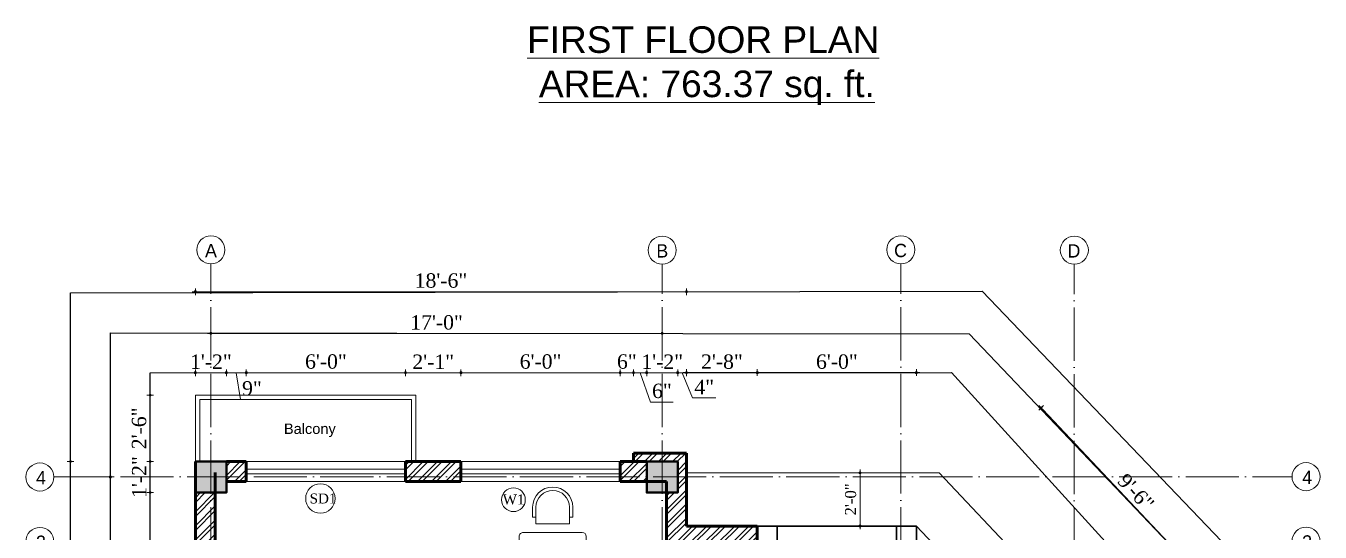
# Model space of a CAD drawing. Header units: inches. Extents: x 5914 to 162157, y -20538 to 282354.
# Drawn here: x 154573 to 155158, y -19253 to -19024 of the extents above; entities that cross this region are included whole.
import ezdxf

# ---------------------------------------------------------------- set-up
doc = ezdxf.new("R2010")
doc.units = ezdxf.units.IN
doc.header["$MEASUREMENT"] = 0
doc.header["$PDMODE"] = 99
doc.linetypes.add('ACAD_ISO04W100', pattern=[30, 24, -3, 0, -3])
for name, color, linetype, lineweight in [('CENTER  LINE RA', 10, 'ACAD_ISO04W100', 20), ('CONC. OUTLINE RA', 150, 'Continuous', 40), ('DOOR-WIN RA', 3, 'Continuous', 20), ('ELE1 RA', 1, 'Continuous', 30), ('ELE2 RA', 130, 'Continuous', 20), ('ELE3 RA', 2, 'Continuous', 18), ('Hatch', 254, 'Continuous', 9), ('HATCH RA', 8, 'Continuous', 5), ('NOI THAT', 42, 'Continuous', 5), ('Text', 7, 'Continuous', 18), ('TEXTLAYER', 7, 'Continuous', 18), ('WALL RA', 42, 'Continuous', 50)]:
    doc.layers.add(name, color=color, linetype=linetype, lineweight=lineweight)
doc.layers.add('lettring', color=7, linetype='Continuous')
doc.styles.add('DIM', font='dutch.ttf')
doc.styles.get("Standard").update_dxf_attribs({"font": 'arial.ttf'})
doc.styles.add('titles', font='GOTHICB.TTF')
doc.dimstyles.new('Copy of DIM 8', dxfattribs={"dimtxt": 6.5, "dimasz": 1, "dimexe": 6, "dimexo": 18, "dimgap": 1.6875, "dimtad": 1, "dimdec": 0, "dimzin": 3, "dimdsep": 46, "dimlunit": 4, "dimtxsty": 'DIM', "dimblk": 'dot 2', "dimcen": 0.09375, "dimse1": 1, "dimse2": 1, "dimclrd": 1, "dimclre": 1, "dimclrt": 256, "dimadec": 0, "dimazin": 0, "dimtfac": 0.75, "dimtdec": 0, "dimtix": 1, "dimtmove": 1, "dimatfit": 3, "dimldrblk": 'DOT', "dimfxl": 1, "dimtolj": 1, "dimtzin": 0, "dimlwd": 9, "dimlwe": 9, "dimarcsym": 0})
pattern_1 = [(45, (9724.8924, -3876.767), (-3.18198052, 3.18198052), []), (45, (9727.0138, -3876.767), (-3.18198052, 3.18198052), [])]

# ---------------------------------------------------------------- blocks, each defined once
blk = doc.blocks.new('DJDL')
at = {"layer": 'TEXTLAYER', "ltscale": 5, "insert": (158417.38, -19024.47), "char_height": 12, "width": 394.9279, "attachment_point": 1, "rotation": 0.00567}
blk.add_mtext('\\pi119.19792;{\\LFIRST FLOOR PLAN \\P\\pi119.91824; AREA: 763.37 sq. ft.}', dxfattribs=at)
blk = doc.blocks.new('COLUMN')
at = {"layer": 'CONC. OUTLINE RA', "transparency": 33554687}
h = blk.add_hatch(color=256, dxfattribs=at)
h.dxf.hatch_style = 1
h.paths.add_polyline_path([(148062.93, -13130.45), (148076.93, -13130.45), (148076.93, -13116.45), (148062.93, -13116.45)])
at = {"layer": 'CONC. OUTLINE RA'}
blk.add_lwpolyline([(148062.93, -13116.45), (148076.93, -13116.45), (148076.93, -13130.45), (148062.93, -13130.45)], close=True, dxfattribs=at)
blk = doc.blocks.new('A$C3F0C2877')
at = {"layer": 'NOI THAT', "linetype": 'Continuous'}
for p, q in [((700, 1640), (700, 1520)), ((740, 1640), (740, 1440)), ((1140, 1440), (1140, 1640)), ((1180, 1520), (1180, 1640)), ((1358, 1640), (1358, 1520)), ((1398, 1640), (1398, 1440)), ((1798, 1440), (1798, 1640)), ((1838, 1520), (1838, 1640)), ((700, 1520), (740, 1520)), ((740, 1440), (1140, 1440)), ((1140, 1520), (1180, 1520)), ((1358, 1520), (1398, 1520)), ((1398, 1440), (1798, 1440)), ((1798, 1520), (1838, 1520)), ((540, 1290), (540, 590)), ((1988, 1340), (590, 1340)), ((2038, 590), (2038, 1290)), ((240, 1180), (360, 1180)), ((240, 1140), (440, 1140)), ((360, 1180), (360, 1140)), ((440, 1140), (440, 740)), ((2139, 1140), (2139, 740)), ((2339, 1140), (2139, 1140)), ((2339, 1180), (2219, 1180)), ((2219, 1180), (2219, 1140)), ((440, 740), (240, 740)), ((360, 700), (240, 700)), ((360, 740), (360, 700)), ((2139, 740), (2339, 740)), ((2219, 740), (2219, 700)), ((2219, 700), (2339, 700)), ((590, 540), (1988, 540)), ((700, 360), (740, 360)), ((700, 240), (700, 360)), ((740, 440), (1140, 440)), ((740, 240), (740, 440)), ((1140, 440), (1140, 240)), ((1140, 360), (1180, 360)), ((1180, 360), (1180, 240)), ((1358, 360), (1398, 360)), ((1358, 240), (1358, 360)), ((1398, 440), (1798, 440)), ((1398, 240), (1398, 440)), ((1798, 440), (1798, 240)), ((1798, 360), (1838, 360)), ((1838, 360), (1838, 240))]:
    blk.add_line(p, q, dxfattribs=at)
for centre, radius, start, end in [((940, 1640), 240, 0, 180), ((1598, 1640), 240, 0, 180), ((940, 1640), 200, 0, 180), ((1598, 1640), 200, 0, 180), ((590, 1290), 50, 90, 180), ((1988, 1290), 50, 0, 90), ((240, 940), 240, 90, 270), ((240, 940), 200, 90, 270), ((2339, 940), 240, 270, 90), ((2339, 940), 200, 270, 90), ((590, 590), 50, 180, 270), ((1988, 590), 50, 270, 0), ((940, 240), 240, 180, 0), ((940, 240), 200, 180, 0), ((1598, 240), 240, 180, 0), ((1598, 240), 200, 180, 0)]:
    blk.add_arc(centre, radius, start, end, dxfattribs=at)
blk = doc.blocks.new('dot1')
at = {"layer": 'Hatch'}
h = blk.add_hatch(color=256, dxfattribs=at)
edge = h.paths.add_edge_path()
edge.add_arc((0, 0), 1, 0, 360)
for p, q in [((3, 0), (-3, 0)), ((0, 3), (0, -3))]:
    blk.add_line(p, q, dxfattribs=at)
blk.add_circle((0, 0), 1, dxfattribs=at)
blk = doc.blocks.new('dot 2')
at = {"layer": 'Hatch', "xscale": 0.5, "yscale": 0.5, "zscale": 0.5}
blk.add_blockref('dot1', (0, 0), dxfattribs=at)
blk = doc.blocks.new('*D919')
at = {"layer": 'Defpoints', "color": 0, "transparency": 16777216}
for p in [(160885.15, -18574.7), (160849.15, -18604.7), (160885.15, -18604.7)]:
    blk.add_point(p, dxfattribs=at)
at = {"layer": 'lettring', "color": 1, "lineweight": 9, "transparency": 16777216}
blk.add_line((160849.15, -18575.7), (160849.15, -18603.7), dxfattribs=at)
for p, rotation in [((160849.15, -18574.7), 90), ((160849.15, -18604.7), 270)]:
    blk.add_blockref('dot 2', p, dxfattribs=dict(at, rotation=rotation))
at = {"layer": 'lettring', "transparency": 16777216, "insert": (160844.15, -18589.7), "char_height": 6.5, "attachment_point": 5, "rotation": 90, "style": 'DIM'}
blk.add_mtext('\\A1;2\'-6"', dxfattribs=at)
blk = doc.blocks.new('_Dot')
at = {"color": 0, "linetype": 'ByBlock', "lineweight": -2}
blk.add_line((-0.5, 0), (-1, 0), dxfattribs=at)
at = {"color": 0, "linetype": 'ByBlock', "const_width": 0.5}
blk.add_lwpolyline([(-0.25, 0, 1), (0.25, 0, 1)], format="xyb", close=True, dxfattribs=at)
blk = doc.blocks.new('*D920')
at = {"layer": 'Defpoints', "color": 0, "transparency": 16777216}
for p in [(160885.15, -18604.7), (160849.15, -18618.7), (160885.15, -18618.7)]:
    blk.add_point(p, dxfattribs=at)
at = {"layer": 'lettring', "color": 1, "lineweight": 9, "transparency": 16777216}
for p, q in [((160849.15, -18603.7), (160849.15, -18602.7)), ((160849.15, -18604.7), (160849.15, -18618.7)), ((160849.15, -18619.7), (160849.15, -18620.7))]:
    blk.add_line(p, q, dxfattribs=at)
for p, rotation in [((160849.15, -18604.7), 270), ((160849.15, -18618.7), 90)]:
    blk.add_blockref('dot 2', p, dxfattribs=dict(at, rotation=rotation))
at = {"layer": 'lettring', "transparency": 16777216, "insert": (160844.18, -18611.7), "char_height": 6.5, "attachment_point": 5, "rotation": 90, "style": 'DIM'}
blk.add_mtext('\\A1;1\'-2"', dxfattribs=at)
blk = doc.blocks.new('*D921')
at = {"layer": 'Defpoints', "color": 0, "transparency": 16777216}
for p in [(160885.15, -18618.7), (160849.15, -18716.64), (160885.15, -18716.64)]:
    blk.add_point(p, dxfattribs=at)
at = {"layer": 'lettring', "color": 1, "lineweight": 9, "transparency": 16777216}
blk.add_line((160849.15, -18619.7), (160849.15, -18715.64), dxfattribs=at)
for p, rotation in [((160849.15, -18618.7), 90), ((160849.15, -18716.64), 270)]:
    blk.add_blockref('dot 2', p, dxfattribs=dict(at, rotation=rotation))
at = {"layer": 'lettring', "transparency": 16777216, "insert": (160844.14, -18667.67), "char_height": 6.5, "attachment_point": 5, "rotation": 90, "style": 'DIM'}
blk.add_mtext('\\A1;8\'-2"', dxfattribs=at)
blk = doc.blocks.new('*D926')
at = {"layer": 'Defpoints', "color": 0, "transparency": 16777216}
for p in [(160831.15, -18611.67), (160892.15, -18611.67), (160892.15, -18723.64)]:
    blk.add_point(p, dxfattribs=at)
at = {"layer": 'lettring', "color": 1, "lineweight": 9, "transparency": 16777216}
blk.add_line((160831.15, -18722.64), (160831.15, -18612.67), dxfattribs=at)
for p, rotation in [((160831.15, -18611.67), 89.99950363250016), ((160831.15, -18723.64), 269.9995036325001)]:
    blk.add_blockref('dot 2', p, dxfattribs=dict(at, rotation=rotation))
at = {"layer": 'lettring', "transparency": 16777216, "insert": (160826.15, -18667.65), "char_height": 6.5, "attachment_point": 5, "rotation": 89.9995, "style": 'DIM'}
blk.add_mtext('\\A1;9\'-4"', dxfattribs=at)
blk = doc.blocks.new('*D927')
at = {"layer": 'Defpoints', "color": 0, "transparency": 16777216}
for p in [(160885.15, -18604.7), (160813.15, -18896.34), (160885.15, -18896.34)]:
    blk.add_point(p, dxfattribs=at)
at = {"layer": 'lettring', "color": 1, "lineweight": 9, "transparency": 16777216}
blk.add_line((160813.15, -18605.7), (160813.15, -18895.34), dxfattribs=at)
for p, rotation in [((160813.15, -18604.7), 90), ((160813.15, -18896.34), 270)]:
    blk.add_blockref('dot 2', p, dxfattribs=dict(at, rotation=rotation))
at = {"layer": 'lettring', "transparency": 16777216, "insert": (160808.21, -18750.52), "char_height": 6.5, "attachment_point": 5, "rotation": 90, "style": 'DIM'}
blk.add_mtext('\\A1;24\'-4"', dxfattribs=at)
blk = doc.blocks.new('nbc')
at = {"layer": 'CENTER  LINE RA', "linetype": 'ACAD_ISO04W100'}
for p, q in [((157544.19, -18980.32), (157544.19, -18515.32)), ((157748.23, -18980.32), (157748.23, -18515.46)), ((157856.14, -18980.29), (157856.14, -18515.29)), ((157934.54, -18980.46), (157934.54, -18515.46)), ((157473.24, -18611.56), (158032.97, -18611.56)), ((157473.24, -18640.7), (158032.97, -18640.7)), ((157473.24, -18723.5), (158032.97, -18723.5)), ((157473.24, -18889.2), (158032.97, -18889.2)), ((158045.65, -18889.2), (158045.65, -18889.2))]:
    blk.add_line(p, q, dxfattribs=at)
at = {"layer": 'Text'}
for centre in [(157544.19, -18508.98), (157544.19, -18508.98), (157544.19, -18508.98), (157748.23, -18509.12), (157748.23, -18509.12), (157748.23, -18509.12), (157856.14, -18508.94), (157856.14, -18508.94), (157856.14, -18508.94), (157934.54, -18509.12), (157934.54, -18509.12), (157934.54, -18509.12), (157466.9, -18611.56), (157466.89, -18611.56), (157466.9, -18611.56), (158039.31, -18611.43), (158039.31, -18611.43), (158039.31, -18611.43), (157466.9, -18640.7), (157466.89, -18640.7), (157466.9, -18640.7), (158039.31, -18640.57), (158039.31, -18640.57), (158039.31, -18640.57), (157466.9, -18723.5), (157466.89, -18723.5), (157466.9, -18723.5), (158039.31, -18723.37), (158039.31, -18723.37), (158039.31, -18723.37), (157466.9, -18889.2), (157466.89, -18889.2), (157466.9, -18889.2), (158039.31, -18889.07), (158039.31, -18889.07), (158039.31, -18889.07), (157544.19, -18986.67), (157544.19, -18986.67), (157544.19, -18986.67), (157748.23, -18986.67), (157748.23, -18986.67), (157748.23, -18986.67), (157856.14, -18986.64), (157856.14, -18986.64), (157856.14, -18986.64), (157934.54, -18986.81), (157934.54, -18986.81), (157934.54, -18986.81)]:
    blk.add_circle(centre, 6.34, dxfattribs=at)
at = {"layer": 'Text', "char_height": 6, "width": 68.6783, "attachment_point": 3, "rotation": 0.00351, "style": 'titles'}
for s, insert in [('{\\fStylus BT|b0|i0|c0|p34;A}', (157546.91, -18506.3)), ('{\\fStylus BT|b0|i0|c0|p34;B}', (157750.95, -18506.44)), ('{\\fStylus BT|b0|i0|c0|p34;C}', (157858.86, -18506.27)), ('{\\fStylus BT|b0|i0|c0|p34;D}', (157937.27, -18506.44)), ('{\\fStylus BT|b0|i0|c0|p34;4}', (157469.62, -18608.89)), ('{\\fStylus BT|b0|i0|c0|p34;4}', (158042.03, -18608.75)), ('{\\fStylus BT|b0|i0|c0|p34;3}', (157469.62, -18638.03)), ('{\\fStylus BT|b0|i0|c0|p34;3}', (158042.03, -18637.89)), ('{\\fStylus BT|b0|i0|c0|p34;2}', (157469.62, -18720.82)), ('{\\fStylus BT|b0|i0|c0|p34;2}', (158042.03, -18720.69)), ('{\\fStylus BT|b0|i0|c0|p34;1}', (157466.85, -18886.48)), ('{\\fStylus BT|b0|i0|c0|p34;1}', (158039.38, -18886.26)), ('{\\fStylus BT|b0|i0|c0|p34;A}', (157546.91, -18983.99)), ('{\\fStylus BT|b0|i0|c0|p34;B}', (157750.95, -18983.99)), ('{\\fStylus BT|b0|i0|c0|p34;C}', (157858.86, -18983.96)), ('{\\fStylus BT|b0|i0|c0|p34;D}', (157937.26, -18984.13))]:
    blk.add_mtext(s, dxfattribs=dict(at, insert=insert))
blk = doc.blocks.new('*D751')
at = {"layer": 'Defpoints', "color": 0, "transparency": 16777216}
for p in [(160883.6, -18564.57), (160869.6, -18604.7), (160883.6, -18604.7)]:
    blk.add_point(p, dxfattribs=at)
at = {"layer": 'lettring', "color": 1, "lineweight": 9, "transparency": 16777216}
for p, q in [((160868.6, -18564.57), (160867.6, -18564.57)), ((160869.6, -18564.57), (160883.6, -18564.57)), ((160884.6, -18564.57), (160885.6, -18564.57))]:
    blk.add_line(p, q, dxfattribs=at)
blk.add_blockref('dot 2', (160869.6, -18564.57), dxfattribs=at)
at = {"layer": 'lettring', "color": 1, "lineweight": 9, "transparency": 16777216, "rotation": 180}
blk.add_blockref('dot 2', (160883.6, -18564.57), dxfattribs=at)
at = {"layer": 'lettring', "transparency": 16777216, "insert": (160876.6, -18559.6), "char_height": 6.5, "attachment_point": 5, "style": 'DIM'}
blk.add_mtext('\\A1;1\'-2"', dxfattribs=at)
blk = doc.blocks.new('*D752')
at = {"layer": 'Defpoints', "color": 0, "transparency": 16777216}
for p in [(160892.6, -18564.57), (160883.6, -18604.7), (160892.6, -18604.7)]:
    blk.add_point(p, dxfattribs=at)
at = {"layer": 'lettring', "color": 1, "lineweight": 9, "transparency": 16777216}
for p, q in [((160884.6, -18564.57), (160891.6, -18564.57)), ((160888.1, -18564.57), (160889.98, -18576.7)), ((160889.98, -18576.7), (160900.34, -18576.7))]:
    blk.add_line(p, q, dxfattribs=at)
at = {"layer": 'lettring', "color": 1, "lineweight": 9, "transparency": 16777216, "rotation": 180}
blk.add_blockref('dot 2', (160883.6, -18564.57), dxfattribs=at)
at = {"layer": 'lettring', "color": 1, "lineweight": 9, "transparency": 16777216}
blk.add_blockref('dot 2', (160892.6, -18564.57), dxfattribs=at)
at = {"layer": 'lettring', "transparency": 16777216, "insert": (160895.16, -18571.7), "char_height": 6.5, "attachment_point": 5, "style": 'DIM'}
blk.add_mtext('\\A1;9"', dxfattribs=at)
blk = doc.blocks.new('*D753')
at = {"layer": 'Defpoints', "color": 0, "transparency": 16777216}
for p in [(160964.6, -18564.57), (160892.6, -18604.7), (160964.6, -18604.7)]:
    blk.add_point(p, dxfattribs=at)
at = {"layer": 'lettring', "color": 1, "lineweight": 9, "transparency": 16777216}
blk.add_line((160893.6, -18564.57), (160963.6, -18564.57), dxfattribs=at)
at = {"layer": 'lettring', "color": 1, "lineweight": 9, "transparency": 16777216, "rotation": 180}
blk.add_blockref('dot 2', (160892.6, -18564.57), dxfattribs=at)
at = {"layer": 'lettring', "color": 1, "lineweight": 9, "transparency": 16777216}
blk.add_blockref('dot 2', (160964.6, -18564.57), dxfattribs=at)
at = {"layer": 'lettring', "transparency": 16777216, "insert": (160928.6, -18559.56), "char_height": 6.5, "attachment_point": 5, "style": 'DIM'}
blk.add_mtext('\\A1;6\'-0"', dxfattribs=at)
blk = doc.blocks.new('*D755')
at = {"layer": 'Defpoints', "color": 0, "transparency": 16777216}
for p in [(161061.64, -18564.57), (160989.64, -18604.7), (161061.64, -18604.7)]:
    blk.add_point(p, dxfattribs=at)
at = {"layer": 'lettring', "color": 1, "lineweight": 9, "transparency": 16777216}
blk.add_line((160990.64, -18564.57), (161060.64, -18564.57), dxfattribs=at)
at = {"layer": 'lettring', "color": 1, "lineweight": 9, "transparency": 16777216, "rotation": 180}
blk.add_blockref('dot 2', (160989.64, -18564.57), dxfattribs=at)
at = {"layer": 'lettring', "color": 1, "lineweight": 9, "transparency": 16777216}
blk.add_blockref('dot 2', (161061.64, -18564.57), dxfattribs=at)
at = {"layer": 'lettring', "transparency": 16777216, "insert": (161025.64, -18559.56), "char_height": 6.5, "attachment_point": 5, "style": 'DIM'}
blk.add_mtext('\\A1;6\'-0"', dxfattribs=at)
blk = doc.blocks.new('*D756')
at = {"layer": 'Defpoints', "color": 0, "transparency": 16777216}
for p in [(161067.64, -18564.57), (161061.64, -18604.7), (161067.64, -18604.7)]:
    blk.add_point(p, dxfattribs=at)
at = {"layer": 'lettring', "color": 1, "lineweight": 9, "transparency": 16777216}
for p, q in [((161060.64, -18564.57), (161059.64, -18564.57)), ((161061.64, -18564.57), (161067.64, -18564.57)), ((161068.64, -18564.57), (161069.64, -18564.57))]:
    blk.add_line(p, q, dxfattribs=at)
blk.add_blockref('dot 2', (161061.64, -18564.57), dxfattribs=at)
at = {"layer": 'lettring', "color": 1, "lineweight": 9, "transparency": 16777216, "rotation": 180}
blk.add_blockref('dot 2', (161067.64, -18564.57), dxfattribs=at)
at = {"layer": 'lettring', "transparency": 16777216, "insert": (161064.64, -18559.56), "char_height": 6.5, "attachment_point": 5, "style": 'DIM'}
blk.add_mtext('\\A1;6"', dxfattribs=at)
blk = doc.blocks.new('*D757')
at = {"layer": 'Defpoints', "color": 0, "transparency": 16777216}
for p in [(161073.64, -18564.57), (161067.64, -18604.7), (161073.64, -18604.7)]:
    blk.add_point(p, dxfattribs=at)
at = {"layer": 'lettring', "color": 1, "lineweight": 9, "transparency": 16777216}
for p, q in [((161068.64, -18564.57), (161072.64, -18564.57)), ((161070.64, -18564.57), (161075.35, -18577.81)), ((161075.35, -18577.81), (161085.67, -18577.81))]:
    blk.add_line(p, q, dxfattribs=at)
at = {"layer": 'lettring', "color": 1, "lineweight": 9, "transparency": 16777216, "rotation": 180}
blk.add_blockref('dot 2', (161067.64, -18564.57), dxfattribs=at)
at = {"layer": 'lettring', "color": 1, "lineweight": 9, "transparency": 16777216}
blk.add_blockref('dot 2', (161073.64, -18564.57), dxfattribs=at)
at = {"layer": 'lettring', "transparency": 16777216, "insert": (161080.51, -18572.81), "char_height": 6.5, "attachment_point": 5, "style": 'DIM'}
blk.add_mtext('\\A1;6"', dxfattribs=at)
blk = doc.blocks.new('*D758')
at = {"layer": 'Defpoints', "color": 0, "transparency": 16777216}
for p in [(161087.64, -18564.57), (161073.64, -18604.7), (161087.64, -18604.7)]:
    blk.add_point(p, dxfattribs=at)
at = {"layer": 'lettring', "color": 1, "lineweight": 9, "transparency": 16777216}
for p, q in [((161072.64, -18564.57), (161071.64, -18564.57)), ((161073.64, -18564.57), (161087.64, -18564.57)), ((161088.64, -18564.57), (161089.64, -18564.57))]:
    blk.add_line(p, q, dxfattribs=at)
blk.add_blockref('dot 2', (161073.64, -18564.57), dxfattribs=at)
at = {"layer": 'lettring', "color": 1, "lineweight": 9, "transparency": 16777216, "rotation": 180}
blk.add_blockref('dot 2', (161087.64, -18564.57), dxfattribs=at)
at = {"layer": 'lettring', "transparency": 16777216, "insert": (161080.64, -18559.6), "char_height": 6.5, "attachment_point": 5, "style": 'DIM'}
blk.add_mtext('\\A1;1\'-2"', dxfattribs=at)
blk = doc.blocks.new('*D759')
at = {"layer": 'Defpoints', "color": 0, "transparency": 16777216}
for p in [(161091.64, -18564.57), (161087.64, -18604.7), (161091.64, -18601.31)]:
    blk.add_point(p, dxfattribs=at)
at = {"layer": 'lettring', "color": 1, "lineweight": 9, "transparency": 16777216}
for p, q in [((161086.64, -18564.57), (161085.64, -18564.57)), ((161087.64, -18564.57), (161091.64, -18564.57)), ((161087.64, -18564.57), (161091.64, -18564.57)), ((161089.64, -18564.57), (161094.41, -18575.98)), ((161092.64, -18564.57), (161093.64, -18564.57)), ((161094.41, -18575.98), (161104.87, -18575.98))]:
    blk.add_line(p, q, dxfattribs=at)
blk.add_blockref('dot 2', (161087.64, -18564.57), dxfattribs=at)
at = {"layer": 'lettring', "color": 1, "lineweight": 9, "transparency": 16777216, "rotation": 180}
blk.add_blockref('dot 2', (161091.64, -18564.57), dxfattribs=at)
at = {"layer": 'lettring', "transparency": 16777216, "insert": (161099.64, -18571.04), "char_height": 6.5, "attachment_point": 5, "style": 'DIM'}
blk.add_mtext('\\A1;4"', dxfattribs=at)
blk = doc.blocks.new('*D935')
at = {"layer": 'Defpoints', "color": 0, "transparency": 16777216}
for p in [(161091.64, -18528.01), (160869.6, -18604.7), (161091.64, -18604.7)]:
    blk.add_point(p, dxfattribs=at)
at = {"layer": 'lettring', "color": 1, "lineweight": 9, "transparency": 16777216}
blk.add_line((160870.6, -18528.01), (161090.64, -18528.01), dxfattribs=at)
at = {"layer": 'lettring', "color": 1, "lineweight": 9, "transparency": 16777216, "rotation": 180}
blk.add_blockref('dot 2', (160869.6, -18528.01), dxfattribs=at)
at = {"layer": 'lettring', "color": 1, "lineweight": 9, "transparency": 16777216}
blk.add_blockref('dot 2', (161091.64, -18528.01), dxfattribs=at)
at = {"layer": 'lettring', "transparency": 16777216, "insert": (160980.62, -18522.98), "char_height": 6.5, "attachment_point": 5, "style": 'DIM'}
blk.add_mtext('\\A1;18\'-6"', dxfattribs=at)
blk = doc.blocks.new('*D763')
at = {"layer": 'Defpoints', "color": 0, "transparency": 16777216}
for p in [(161195.55, -18633.81), (161330.38, -18663.46), (161273.96, -18716.78)]:
    blk.add_point(p, dxfattribs=at)
at = {"layer": 'lettring', "color": 1, "lineweight": 9, "transparency": 16777216}
blk.add_line((161252.66, -18581.22), (161329.69, -18662.73), dxfattribs=at)
for p, rotation in [((161251.97, -18580.49), 133.3803071193799), ((161330.38, -18663.46), 313.3803071193798)]:
    blk.add_blockref('dot 2', p, dxfattribs=dict(at, rotation=rotation))
at = {"layer": 'lettring', "transparency": 16777216, "insert": (161294.81, -18618.54), "char_height": 6.5, "attachment_point": 5, "rotation": 313.38031, "style": 'DIM'}
blk.add_mtext('\\A1;9\'-6"', dxfattribs=at)
blk = doc.blocks.new('*D767')
at = {"layer": 'Defpoints', "color": 0, "transparency": 16777216}
for p in [(161170.07, -18609.81), (161195.55, -18609.81), (161195.55, -18633.81)]:
    blk.add_point(p, dxfattribs=at)
at = {"layer": 'lettring', "color": 1, "lineweight": 9, "transparency": 16777216}
blk.add_line((161170.07, -18632.81), (161170.07, -18610.81), dxfattribs=at)
for p, rotation in [((161170.07, -18609.81), 90), ((161170.07, -18633.81), 270)]:
    blk.add_blockref('dot 2', p, dxfattribs=dict(at, rotation=rotation))
at = {"layer": 'lettring', "transparency": 16777216, "insert": (161165.83, -18621.81), "char_height": 6.5, "attachment_point": 5, "rotation": 90, "style": 'DIM'}
blk.add_mtext('\\A1;{\\H0.76923x;2\'-0"}', dxfattribs=at)
blk = doc.blocks.new('JLLK')
at = {"layer": 'HATCH RA'}
h = blk.add_hatch(dxfattribs=at)
h.set_pattern_fill('ANSI32', color=256, scale=12)
h.set_pattern_definition(pattern_1)
h.paths.add_polyline_path([(160892.6, -18604.7), (160883.6, -18604.7), (160883.6, -18613.7), (160892.6, -18613.7)])
h = blk.add_hatch(dxfattribs=at)
h.set_pattern_fill('ANSI32', color=256, scale=12)
h.set_pattern_definition(pattern_1)
h.paths.add_polyline_path([(160964.6, -18604.7), (160964.6, -18613.7), (160989.64, -18613.7), (160989.64, -18604.7)])
h = blk.add_hatch(dxfattribs=at)
h.set_pattern_fill('ANSI32', color=256, scale=12)
h.set_pattern_definition(pattern_1)
h.paths.add_polyline_path([(161073.64, -18613.7), (161073.64, -18604.7), (161061.64, -18604.7), (161061.64, -18613.7)])
h = blk.add_hatch(dxfattribs=at)
h.set_pattern_fill('ANSI32', color=256, scale=12)
h.paths.add_polyline_path([(161091.64, -18600.87), (161067.64, -18600.86), (161067.64, -18604.7), (161073.64, -18604.7), (161087.64, -18604.7), (161087.64, -18618.7), (161082.64, -18618.7), (161082.64, -18642.81), (161114.64, -18642.81), (161114.64, -18658.84), (161123.64, -18658.84), (161123.64, -18633.81), (161091.64, -18633.81)])
h = blk.add_hatch(dxfattribs=at)
h.set_pattern_fill('ANSI32', color=256, scale=12)
h.set_pattern_definition([(45, (9724.8924, -3872.767), (-3.18198052, 3.18198052), []), (45, (9727.0138, -3872.767), (-3.18198052, 3.18198052), [])])
h.paths.add_polyline_path([(160878.6, -18618.7), (160869.6, -18618.7), (160869.6, -18716.64), (160878.6, -18716.64)])
at = {"layer": 'Defpoints'}
for points in [[(160813.15, -18528.57), (161225.36, -18527.75), (161360.68, -18669.01), (161361.5, -18968.87), (160813.15, -18968.11)], [(160831.15, -18546.57), (161219.39, -18546.97), (161342.7, -18676.39), (161343.45, -18950.85), (160831.15, -18950.13)], [(160849.15, -18564.57), (161211.39, -18564.54), (161324.74, -18688.93), (161324.89, -18932.18), (160849.15, -18932.16)]]:
    blk.add_lwpolyline(points, close=True, dxfattribs=at)
at = {"layer": 'DOOR-WIN RA'}
for p, q in [((160892.6, -18604.7), (160964.6, -18604.7)), ((160989.64, -18604.7), (161061.64, -18604.7)), ((160892.6, -18608.2), (160964.6, -18608.2)), ((160892.6, -18610.2), (160964.6, -18610.2)), ((160989.64, -18608.2), (161061.64, -18608.2)), ((160989.64, -18610.2), (161061.64, -18610.2)), ((160892.6, -18613.7), (160964.6, -18613.7)), ((160989.64, -18613.7), (161061.64, -18613.7))]:
    blk.add_line(p, q, dxfattribs=at)
at = {"layer": 'ELE1 RA'}
for p, q in [((161123.64, -18633.81), (161195.55, -18633.81)), ((161195.55, -18633.81), (161273.96, -18716.78))]:
    blk.add_line(p, q, dxfattribs=at)
for points in [[(161123.64, -18633.81), (161132.64, -18633.81), (161132.64, -18642.81), (161123.64, -18642.81)], [(161186.55, -18633.81), (161195.55, -18633.81), (161195.55, -18642.81), (161186.55, -18642.81)]]:
    blk.add_lwpolyline(points, close=True, dxfattribs=at)
at = {"layer": 'ELE2 RA'}
for p, q in [((160869.6, -18574.7), (160969.24, -18574.7)), ((160869.6, -18574.7), (160869.6, -18604.7)), ((160871.6, -18576.7), (160967.24, -18576.7)), ((160871.6, -18576.7), (160871.6, -18604.7)), ((160967.24, -18576.7), (160967.24, -18604.7)), ((160969.24, -18574.7), (160969.24, -18604.7))]:
    blk.add_line(p, q, dxfattribs=at)
at = {"layer": 'ELE3 RA'}
for q in [(161091.64, -18609.81), (161297.96, -18707.23)]:
    blk.add_line((161205.89, -18609.81), q, dxfattribs=at)
at = {"layer": 'TEXTLAYER'}
for centre, radius in [((160926.12, -18621.39), 6.66), ((161013.4, -18621.94), 5.36)]:
    blk.add_circle(centre, radius, dxfattribs=at)
at = {"layer": 'WALL RA'}
for p, q in [((160869.6, -18604.7), (160869.6, -18896.34)), ((160892.6, -18604.7), (160883.6, -18604.7)), ((160892.6, -18613.73), (160892.6, -18604.7)), ((160989.64, -18604.7), (160964.6, -18604.7)), ((160964.6, -18613.73), (160964.6, -18604.7)), ((160989.64, -18604.7), (160989.64, -18613.7)), ((161073.64, -18604.7), (161061.64, -18604.7)), ((161061.64, -18604.7), (161061.64, -18613.7)), ((161067.64, -18600.86), (161091.64, -18600.87)), ((161067.64, -18600.86), (161067.64, -18604.7)), ((161091.64, -18633.81), (161091.64, -18600.87)), ((160878.6, -18609.7), (160878.6, -18887.34)), ((160892.6, -18613.7), (160883.6, -18613.7)), ((160989.64, -18613.7), (160964.6, -18613.7)), ((161082.64, -18613.7), (161061.64, -18613.7)), ((161082.64, -18642.81), (161082.64, -18613.7)), ((161123.64, -18633.81), (161091.64, -18633.81)), ((161123.64, -18633.81), (161123.64, -18658.84))]:
    blk.add_line(p, q, dxfattribs=at)
blk.add_blockref('nbc', (3332.41, -0.11))
at = {"layer": 'CONC. OUTLINE RA'}
for p in [(12806.67, -5488.26), (13010.71, -5488.26)]:
    blk.add_blockref('COLUMN', p, dxfattribs=at)
at = {"layer": 'NOI THAT', "linetype": 'Continuous', "xscale": 0.03787855802184829, "yscale": 0.03787855802184829, "zscale": 0.03787855802184829, "rotation": 270}
blk.add_blockref('A$C3F0C2877', (160995.55, -18616.23), dxfattribs=at)
at = {"insert": (160909.64, -18587.53), "char_height": 4.711, "attachment_point": 1}
blk.add_mtext_dynamic_manual_height_columns('Balcony', width=45.2655, gutter_width=23.55, heights=[0], dxfattribs=at)
at = {"layer": 'TEXTLAYER', "char_height": 4.5, "attachment_point": 1}
for s, insert, width in [('{\\fTimes New Roman|b0|i0|c0|p18;SD1}', (160921.26, -18619.14), 6.709), ('{\\fTimes New Roman|b0|i0|c0|p18;W1}', (161008.54, -18619.56), 23.0777)]:
    blk.add_mtext(s, dxfattribs=dict(at, insert=insert, width=width))
at = {"layer": 'lettring'}
for base, p1, p2, picture, middle in [((161091.64, -18528.01), (160869.6, -18604.7), (161091.64, -18604.7), '*D935', (160980.62, -18522.98)), ((160883.6, -18564.57), (160869.6, -18604.7), (160883.6, -18604.7), '*D751', (160876.6, -18559.6)), ((160964.6, -18564.57), (160892.6, -18604.7), (160964.6, -18604.7), '*D753', (160928.6, -18559.56)), ((161061.64, -18564.57), (160989.64, -18604.7), (161061.64, -18604.7), '*D755', (161025.64, -18559.56)), ((161067.64, -18564.57), (161061.64, -18604.7), (161067.64, -18604.7), '*D756', (161064.64, -18559.56)), ((161087.64, -18564.57), (161073.64, -18604.7), (161087.64, -18604.7), '*D758', (161080.64, -18559.6))]:
    dim = blk.add_linear_dim(base=base, p1=p1, p2=p2, dimstyle='Copy of DIM 8', dxfattribs=at)
    dim.commit()
    dim.dimension.update_dxf_attribs({"geometry": picture, "text_midpoint": middle})
blk.add_aligned_dim(p1=(160876.6, -18611.7), p2=(161080.64, -18611.7), distance=64.87, dimstyle='Copy of DIM 8', dxfattribs=at).render()
for base, p1, p2 in [((160989.64, -18564.57), (160964.6, -18604.7), (160989.64, -18604.7)), ((161123.64, -18564.55), (161091.64, -18633.81), (161123.64, -18633.81)), ((161195.55, -18564.54), (161123.64, -18633.81), (161195.55, -18633.81))]:
    blk.add_linear_dim(base=base, p1=p1, p2=p2, dimstyle='Copy of DIM 8', dxfattribs=at).render()
for base, p1, p2, picture, middle in [((160892.6, -18564.57), (160883.6, -18604.7), (160892.6, -18604.7), '*D752', (160891.67, -18576.7)), ((161073.64, -18564.57), (161067.64, -18604.7), (161073.64, -18604.7), '*D757', (161077.03, -18577.81)), ((161091.64, -18564.57), (161087.64, -18604.7), (161091.64, -18601.31), '*D759', (161096.09, -18575.98))]:
    dim = blk.add_linear_dim(base=base, p1=p1, p2=p2, dimstyle='Copy of DIM 8', dxfattribs=at)
    dim.commit()
    dim.dimension.update_dxf_attribs({"geometry": picture, "text_midpoint": middle, "dimtype": 128})
for base, p1, p2, angle, picture, middle in [((160849.15, -18604.7), (160885.15, -18574.7), (160885.15, -18604.7), 90, '*D919', (160844.15, -18589.7)), ((160813.15, -18896.34), (160885.15, -18604.7), (160885.15, -18896.34), 90, '*D927', (160808.21, -18750.52)), ((160849.15, -18618.7), (160885.15, -18604.7), (160885.15, -18618.7), 90, '*D920', (160844.18, -18611.7)), ((160831.15, -18611.67), (160892.15, -18723.64), (160892.15, -18611.67), 269.9995, '*D926', (160826.15, -18667.65)), ((160849.15, -18716.64), (160885.15, -18618.7), (160885.15, -18716.64), 90, '*D921', (160844.14, -18667.67))]:
    dim = blk.add_linear_dim(base=base, p1=p1, p2=p2, angle=angle, dimstyle='Copy of DIM 8', dxfattribs=at)
    dim.commit()
    dim.dimension.update_dxf_attribs({"geometry": picture, "text_midpoint": middle})
dim = blk.add_aligned_dim(p1=(161195.55, -18633.81), p2=(161273.96, -18716.78), distance=77.63, dimstyle='Copy of DIM 8', dxfattribs=at)
dim.commit()
dim.dimension.update_dxf_attribs({"geometry": '*D763', "text_midpoint": (161294.81, -18618.54)})
dim = blk.add_linear_dim(base=(161170.07, -18609.81), p1=(161195.55, -18633.81), p2=(161195.55, -18609.81), angle=90, text='{\\H0.76923x;<>}', dimstyle='Copy of DIM 8', dxfattribs=at)
dim.commit()
dim.dimension.update_dxf_attribs({"geometry": '*D767', "text_midpoint": (161165.83, -18621.81)})

msp = doc.modelspace()

# ---------------------------------------------------------------- block references
at = {"layer": 'HATCH RA'}
for name, p in [('DJDL', (-3737.25, 0)), ('JLLK', (-6220.2, -616.33))]:
    msp.add_blockref(name, p, dxfattribs=at)

doc.saveas('drawing.dxf')
